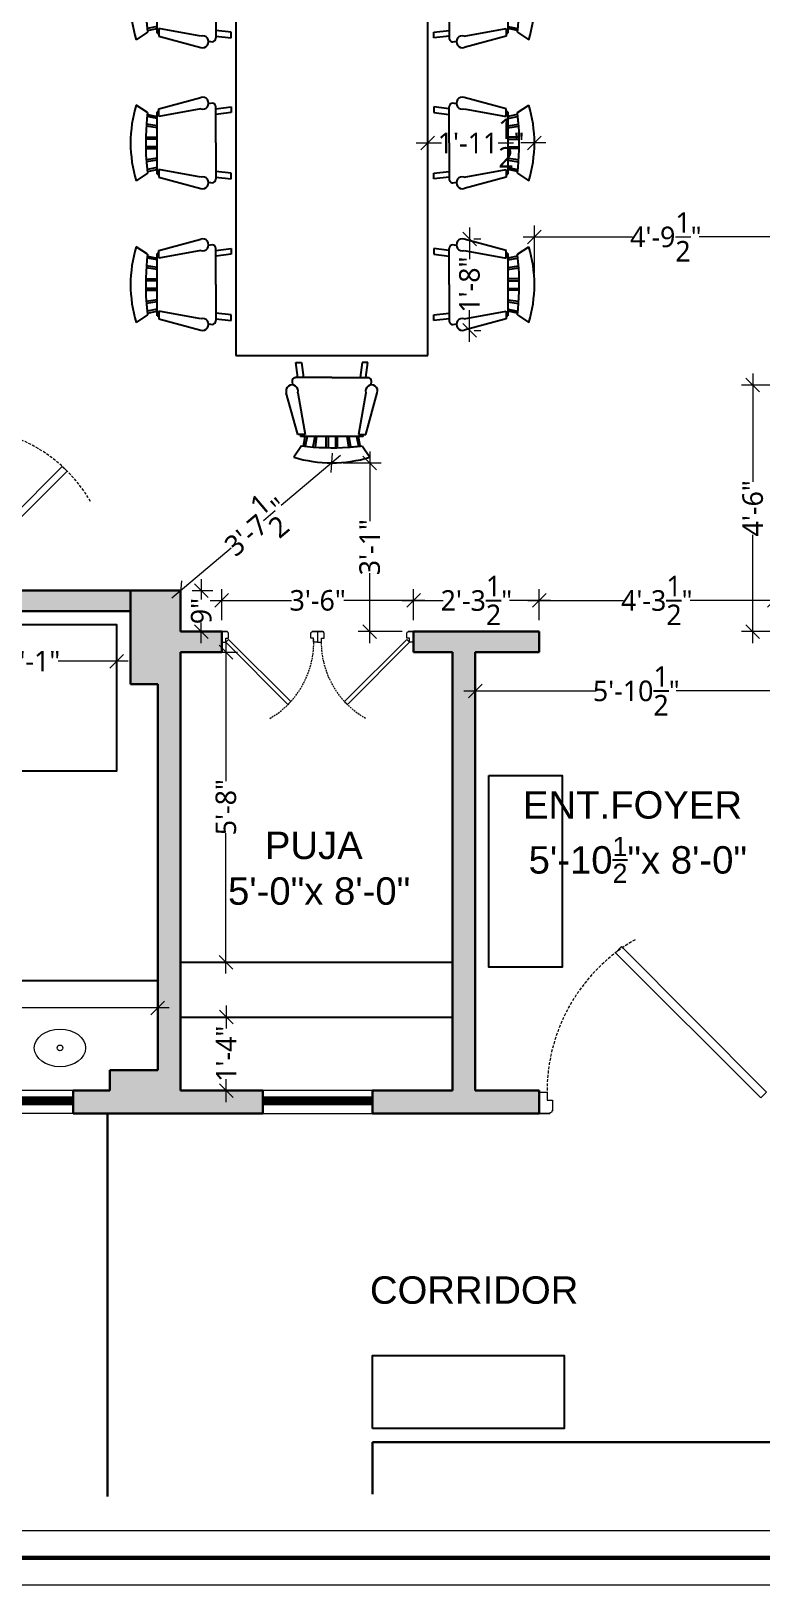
# Model space of a CAD drawing. Header units: inches. Extents: x -179 to 4134, y -2155 to 815.
# Drawn here: x 2597.9 to 2757.6, y -1887.4 to -1547.1 of the extents above; entities that cross this region are included whole.
import ezdxf

# ---------------------------------------------------------------- set-up
doc = ezdxf.new("R2010")
doc.units = ezdxf.units.IN
doc.header["$LTSCALE"] = 5
doc.linetypes.add('HIDDEN', pattern=[0.375, 0.25, -0.125])
for name, color, linetype, lineweight in [('DIM', 5, 'Continuous', 9), ('doors', 24, 'Continuous', 9), ('Furniture-New', 217, 'Continuous', 5), ('text', 7, 'Continuous', 5), ('title', 7, 'Continuous', 5), ('wall', 7, 'Continuous', 30), ('wall hatch', 252, 'Continuous', 5), ('window', 162, 'Continuous', 9)]:
    doc.layers.add(name, color=color, linetype=linetype, lineweight=lineweight)
doc.layers.add('FURNITURE', color=8, linetype='Continuous')
doc.styles.add('irfan', font='trebuc.ttf')
doc.styles.add('KARUN', font='arial.ttf')
doc.dimstyles.new('IRFAN', dxfattribs={"dimtxt": 4.5, "dimasz": 3, "dimexe": 2.5, "dimexo": 2.5, "dimgap": 0.09, "dimtad": 0, "dimdec": 1, "dimzin": 3, "dimdsep": 46, "dimlunit": 4, "dimtxsty": 'irfan', "dimblk": 'OBLIQUE', "dimcen": 2, "dimdle": 2.5, "dimclrd": 251, "dimclre": 251, "dimclrt": 7, "dimadec": 0, "dimazin": 0, "dimtm": 1e-09, "dimtfac": 1, "dimtdec": 1, "dimtofl": 0, "dimtmove": 0, "dimatfit": 3, "dimfxl": 2, "dimtolj": 1, "dimtzin": 0, "dimlwd": 0, "dimlwe": -1, "dimarcsym": 0})

# ---------------------------------------------------------------- blocks, each defined once
blk = doc.blocks.new('_Oblique')
at = {"color": 0, "linetype": 'ByBlock', "lineweight": -2}
blk.add_line((-0.5, -0.5), (0.5, 0.5), dxfattribs=at)
blk = doc.blocks.new('*D370')
at = {"layer": 'Defpoints', "color": 0, "lineweight": 25, "ltscale": 0.25, "transparency": 16777216}
for p in [(2755.86, -1624.63), (2765.6, -1624.63), (2765.6, -1678.63)]:
    blk.add_point(p, dxfattribs=at)
at = {"layer": 'Furniture-New', "color": 251, "lineweight": 0, "ltscale": 0.25, "transparency": 16777216}
for p, q in [((2755.86, -1622.13), (2755.86, -1645.8)), ((2755.86, -1681.13), (2755.86, -1657.46))]:
    blk.add_line(p, q, dxfattribs=at)
at = {"layer": 'Furniture-New', "color": 251, "ltscale": 0.25, "transparency": 16777216}
for p, q in [((2763.1, -1624.63), (2753.36, -1624.63)), ((2763.1, -1678.63), (2753.36, -1678.63))]:
    blk.add_line(p, q, dxfattribs=at)
at = {"layer": 'Furniture-New', "color": 251, "lineweight": 0, "ltscale": 0.25, "transparency": 16777216, "xscale": 3, "yscale": 3, "zscale": 3}
for p, rotation in [((2755.86, -1624.63), 90), ((2755.86, -1678.63), 270)]:
    blk.add_blockref('_Oblique', p, dxfattribs=dict(at, rotation=rotation))
at = {"layer": 'Furniture-New', "color": 7, "lineweight": 25, "ltscale": 0.25, "transparency": 16777216, "insert": (2755.86, -1651.63), "char_height": 4.5, "attachment_point": 5, "rotation": 90, "style": 'irfan'}
blk.add_mtext('\\A1;4\'-6"', dxfattribs=at)
blk = doc.blocks.new('d2')
at = {"layer": 'doors'}
blk.add_lwpolyline([(-25.9, 26.27), (-2.56, 2.94), (-1.5, 4), (-24.84, 27.34), (-25.9, 26.27)], dxfattribs=at)
blk.add_lwpolyline([(-36, 0), (-34, 0), (-36, 0), (-36, 4), (-34.5, 4), (-34.5, 2.5), (-33.5, 2.5), (-33.5, 0.5), (-33.62, 0.5), (-33.62, 0.38, -0.414214), (-33.88, 0.12), (-34, 0.12), (-34, 0)], format="xyb", dxfattribs=at)
blk.add_lwpolyline([(0, 4), (-1.5, 4), (-1.5, 2.5), (-2.5, 2.5), (-2.5, 0.5), (-2.38, 0.5), (-2.38, 0.38, 0.414214), (-2.12, 0.12), (-2, 0.12), (-2, 0), (0, 0), (-2, 0), (0, 0), (0, 4)], format="xyb", close=True, dxfattribs=at)
at = {"layer": 'doors', "color": 144, "linetype": 'HIDDEN', "ltscale": 0.5}
blk.add_arc((-1.5, 4), 33.03, 120, 182.6026, dxfattribs=at)
blk = doc.blocks.new('door')
at = {"layer": 'doors', "linetype": 'Continuous'}
blk.add_line((0, 0), (0, 0), dxfattribs=at)
at = {"layer": 'doors', "xscale": -1.166666666666717, "yscale": 1.166666666666717, "zscale": 1.166666666666717, "rotation": 270}
blk.add_blockref('d2', (0, 0), dxfattribs=at)
blk = doc.blocks.new('*D331')
at = {"layer": 'Defpoints', "color": 0, "lineweight": 25, "ltscale": 0.25, "transparency": 16777216}
for p in [(2639.6, -1671.81), (2639.6, -1678.63), (2681.6, -1678.63)]:
    blk.add_point(p, dxfattribs=at)
at = {"layer": 'Furniture-New', "color": 251, "ltscale": 0.25, "transparency": 16777216}
for p, q in [((2639.6, -1676.13), (2639.6, -1669.31)), ((2681.6, -1676.13), (2681.6, -1669.31))]:
    blk.add_line(p, q, dxfattribs=at)
at = {"layer": 'Furniture-New', "color": 251, "lineweight": 0, "ltscale": 0.25, "transparency": 16777216}
for p, q in [((2637.1, -1671.81), (2654.9, -1671.81)), ((2684.1, -1671.81), (2666.3, -1671.81))]:
    blk.add_line(p, q, dxfattribs=at)
at = {"layer": 'Furniture-New', "color": 251, "lineweight": 0, "ltscale": 0.25, "transparency": 16777216, "xscale": 3, "yscale": 3, "zscale": 3, "rotation": 180}
blk.add_blockref('_Oblique', (2639.6, -1671.81), dxfattribs=at)
at = {"layer": 'Furniture-New', "color": 251, "lineweight": 0, "ltscale": 0.25, "transparency": 16777216, "xscale": 3, "yscale": 3, "zscale": 3}
blk.add_blockref('_Oblique', (2681.6, -1671.81), dxfattribs=at)
at = {"layer": 'Furniture-New', "color": 7, "lineweight": 25, "ltscale": 0.25, "transparency": 16777216, "insert": (2660.6, -1671.81), "char_height": 4.5, "attachment_point": 5, "style": 'irfan'}
blk.add_mtext('\\A1;3\'-6"', dxfattribs=at)
blk = doc.blocks.new('*D332')
at = {"layer": 'Defpoints', "color": 0, "lineweight": 25, "ltscale": 0.25, "transparency": 16777216}
for p in [(2760.6, -1671.81), (2709.1, -1678.63), (2760.6, -1678.63)]:
    blk.add_point(p, dxfattribs=at)
at = {"layer": 'Furniture-New', "color": 251, "ltscale": 0.25, "transparency": 16777216}
for p, q in [((2709.1, -1676.13), (2709.1, -1669.31)), ((2760.6, -1676.13), (2760.6, -1669.31))]:
    blk.add_line(p, q, dxfattribs=at)
at = {"layer": 'Furniture-New', "color": 251, "lineweight": 0, "ltscale": 0.25, "transparency": 16777216}
for p, q in [((2706.6, -1671.81), (2727.55, -1671.81)), ((2763.1, -1671.81), (2742.15, -1671.81))]:
    blk.add_line(p, q, dxfattribs=at)
at = {"layer": 'Furniture-New', "color": 251, "lineweight": 0, "ltscale": 0.25, "transparency": 16777216, "xscale": 3, "yscale": 3, "zscale": 3, "rotation": 180}
blk.add_blockref('_Oblique', (2709.1, -1671.81), dxfattribs=at)
at = {"layer": 'Furniture-New', "color": 251, "lineweight": 0, "ltscale": 0.25, "transparency": 16777216, "xscale": 3, "yscale": 3, "zscale": 3}
blk.add_blockref('_Oblique', (2760.6, -1671.81), dxfattribs=at)
at = {"layer": 'Furniture-New', "color": 7, "lineweight": 25, "ltscale": 0.25, "transparency": 16777216, "insert": (2734.85, -1671.81), "char_height": 4.5, "attachment_point": 5, "style": 'irfan'}
blk.add_mtext('\\A1;4\'-3{\\H1x;\\S1/2;}"', dxfattribs=at)
blk = doc.blocks.new('*D333')
at = {"layer": 'Defpoints', "color": 0, "lineweight": 25, "ltscale": 0.25, "transparency": 16777216}
for p in [(2630.6, -1669.63), (2630.6, -1678.63), (2635.12, -1678.63)]:
    blk.add_point(p, dxfattribs=at)
at = {"layer": 'Furniture-New', "color": 251, "lineweight": 0, "ltscale": 0.25, "transparency": 16777216}
for p, q in [((2635.12, -1667.13), (2635.12, -1671.63)), ((2635.12, -1681.13), (2635.12, -1676.62))]:
    blk.add_line(p, q, dxfattribs=at)
at = {"layer": 'Furniture-New', "color": 251, "ltscale": 0.25, "transparency": 16777216}
for p, q in [((2633.1, -1669.63), (2637.62, -1669.63)), ((2633.1, -1678.63), (2637.62, -1678.63))]:
    blk.add_line(p, q, dxfattribs=at)
at = {"layer": 'Furniture-New', "color": 251, "lineweight": 0, "ltscale": 0.25, "transparency": 16777216, "xscale": 3, "yscale": 3, "zscale": 3}
for p, rotation in [((2635.12, -1669.63), 90), ((2635.12, -1678.63), 270)]:
    blk.add_blockref('_Oblique', p, dxfattribs=dict(at, rotation=rotation))
at = {"layer": 'Furniture-New', "color": 7, "lineweight": 25, "ltscale": 0.25, "transparency": 16777216, "insert": (2635.12, -1674.13), "char_height": 4.5, "attachment_point": 5, "rotation": 90, "style": 'irfan'}
blk.add_mtext('\\A1;9"', dxfattribs=at)
blk = doc.blocks.new('Chair - Rocking')
at = {"linetype": 'Continuous'}
for p, q in [((-8, -4.5), (-10, -1.5)), ((-1.5, -4.05012), (-1.5, -7)), ((-1, -7), (-1, -4.05012)), ((1, -7), (1, -4.04655)), ((1.5, -4.05012), (1.5, -7)), ((8, -4.5), (10, -1.5)), ((-9, -7.5), (-12, -18.49999)), ((-7, -7.5), (-9, -7.5)), ((-9, -18.49999), (-7, -7.5)), ((-8.23428, -6.99939), (-8.3093, -7.47958)), ((-8.23041, -7), (8.23915, -7)), ((-7.5, -4.5), (-7, -7)), ((-6.5, -7), (-7.02225, -4.43)), ((-4.5, -7), (-4.96674, -4.19951)), ((-4, -7), (-4.40532, -4.16272)), ((4, -7), (4.40187, -4.18694)), ((4.5, -7), (4.96761, -4.19437)), ((6.5, -7), (7, -4.4057)), ((7.5, -4.5), (7, -7)), ((7, -7.5), (9, -7.5)), ((9, -18.49999), (7, -7.5)), ((8.31071, -7.48854), (8.23449, -7.00073)), ((9, -7.5), (12, -18.49999)), ((-10.36644, -20.64523), (-10.5, -21.49999)), ((-9, -22.49999), (-9.5, -26.49999)), ((0, -22.49999), (-9.5, -22.49999)), ((-8, -26.49999), (-7.5, -22.49999)), ((0, -22.49999), (9.5, -22.49999)), ((8, -26.49999), (7.5, -22.49999)), ((9, -22.49999), (9.5, -26.49999)), ((10.5, -21.49999), (10.3575, -20.58798)), ((-9.5, -26.49999), (-8, -26.49999)), ((9.5, -26.49999), (8, -26.49999))]:
    blk.add_line(p, q, dxfattribs=at)
for centre, radius, start, end in [((0, -34.08333), 34.08333, 72.93847, 107.0615), ((0, -68.25004), 64.25, 82.84733, 93.92211), ((0, -68.25004), 64.25, 93.92211, 97.15267), ((-10.5, -18.99999), 1.58114, 161.5651, 18.43495), ((10.5, -18.99999), 1.58114, 161.5651, 18.43495), ((-9.5, -21.49999), 1, 180, 270), ((9.5, -21.49999), 1, 270, 0)]:
    blk.add_arc(centre, radius, start, end, dxfattribs=at)
blk = doc.blocks.new('*D348')
at = {"layer": 'Defpoints', "color": 0, "ltscale": 0.25, "transparency": 16777216}
for p in [(2663.7, -1641.68), (2630.6, -1669.63), (2630.6, -1669.63)]:
    blk.add_point(p, dxfattribs=at)
at = {"layer": 'DIM', "color": 251, "lineweight": 0, "ltscale": 0.25, "transparency": 16777216}
for p, q in [((2665.62, -1640.07), (2652.63, -1651.03)), ((2628.69, -1671.24), (2641.67, -1660.28))]:
    blk.add_line(p, q, dxfattribs=at)
at = {"layer": 'DIM', "color": 251, "lineweight": 0, "ltscale": 0.25, "transparency": 16777216, "xscale": 3, "yscale": 3, "zscale": 3}
for p, rotation in [((2663.7, -1641.68), 40.17354956865477), ((2630.6, -1669.63), 220.1735495686547)]:
    blk.add_blockref('_Oblique', p, dxfattribs=dict(at, rotation=rotation))
at = {"layer": 'DIM', "color": 7, "ltscale": 0.25, "transparency": 16777216, "insert": (2647.15, -1655.65), "char_height": 4.5, "attachment_point": 5, "rotation": 40.1735, "style": 'irfan'}
blk.add_mtext('\\A1;3\'-7{\\H1x;\\S1/2;}"', dxfattribs=at)
blk = doc.blocks.new('*D301')
at = {"layer": 'Defpoints', "color": 0, "lineweight": 25, "ltscale": 0.25, "transparency": 16777216}
for p in [(2709.1, -1671.81), (2709.1, -1671.81), (2681.6, -1678.63)]:
    blk.add_point(p, dxfattribs=at)
at = {"layer": 'Furniture-New', "color": 251, "ltscale": 0.25, "transparency": 16777216}
blk.add_line((2681.6, -1676.13), (2681.6, -1669.31), dxfattribs=at)
at = {"layer": 'Furniture-New', "color": 251, "lineweight": 0, "ltscale": 0.25, "transparency": 16777216}
for p, q in [((2679.1, -1671.81), (2688.1, -1671.81)), ((2711.6, -1671.81), (2702.6, -1671.81))]:
    blk.add_line(p, q, dxfattribs=at)
at = {"layer": 'Furniture-New', "color": 251, "lineweight": 0, "ltscale": 0.25, "transparency": 16777216, "xscale": 3, "yscale": 3, "zscale": 3, "rotation": 180}
blk.add_blockref('_Oblique', (2681.6, -1671.81), dxfattribs=at)
at = {"layer": 'Furniture-New', "color": 251, "lineweight": 0, "ltscale": 0.25, "transparency": 16777216, "xscale": 3, "yscale": 3, "zscale": 3}
blk.add_blockref('_Oblique', (2709.1, -1671.81), dxfattribs=at)
at = {"layer": 'Furniture-New', "color": 7, "lineweight": 25, "ltscale": 0.25, "transparency": 16777216, "insert": (2695.35, -1671.81), "char_height": 4.5, "attachment_point": 5, "style": 'irfan'}
blk.add_mtext('\\A1;2\'-3{\\H1x;\\S1/2;}"', dxfattribs=at)
blk = doc.blocks.new('*D306')
at = {"layer": 'Defpoints', "color": 0, "ltscale": 0.25, "transparency": 16777216}
for p in [(2481.6, -1755.13), (2625.6, -1755.13), (2625.6, -1761.03)]:
    blk.add_point(p, dxfattribs=at)
at = {"layer": 'DIM', "color": 251, "ltscale": 0.25, "transparency": 16777216}
for p, q in [((2481.6, -1757.63), (2481.6, -1763.53)), ((2625.6, -1757.63), (2625.6, -1763.53))]:
    blk.add_line(p, q, dxfattribs=at)
at = {"layer": 'DIM', "color": 251, "lineweight": 0, "ltscale": 0.25, "transparency": 16777216}
for p, q in [((2479.1, -1761.03), (2546.41, -1761.03)), ((2628.1, -1761.03), (2560.79, -1761.03))]:
    blk.add_line(p, q, dxfattribs=at)
at = {"layer": 'DIM', "color": 251, "lineweight": 0, "ltscale": 0.25, "transparency": 16777216, "xscale": 3, "yscale": 3, "zscale": 3, "rotation": 180}
blk.add_blockref('_Oblique', (2481.6, -1761.03), dxfattribs=at)
at = {"layer": 'DIM', "color": 251, "lineweight": 0, "ltscale": 0.25, "transparency": 16777216, "xscale": 3, "yscale": 3, "zscale": 3}
blk.add_blockref('_Oblique', (2625.6, -1761.03), dxfattribs=at)
at = {"layer": 'DIM', "color": 7, "ltscale": 0.25, "transparency": 16777216, "insert": (2553.6, -1761.03), "char_height": 4.5, "attachment_point": 5, "style": 'irfan'}
blk.add_mtext('\\A1;12\'-0"', dxfattribs=at)
blk = doc.blocks.new('*D311')
at = {"layer": 'Defpoints', "color": 0, "ltscale": 0.25, "transparency": 16777216}
for p in [(2765.6, -1592.19), (2708.06, -1602.65), (2765.6, -1624.63)]:
    blk.add_point(p, dxfattribs=at)
at = {"layer": 'DIM', "color": 251, "lineweight": 0, "ltscale": 0.25, "transparency": 16777216}
for p, q in [((2705.56, -1592.19), (2729.53, -1592.19)), ((2768.1, -1592.19), (2744.13, -1592.19))]:
    blk.add_line(p, q, dxfattribs=at)
at = {"layer": 'DIM', "color": 251, "ltscale": 0.25, "transparency": 16777216}
for p, q in [((2708.06, -1600.15), (2708.06, -1589.69)), ((2765.6, -1622.13), (2765.6, -1589.69))]:
    blk.add_line(p, q, dxfattribs=at)
at = {"layer": 'DIM', "color": 251, "lineweight": 0, "ltscale": 0.25, "transparency": 16777216, "xscale": 3, "yscale": 3, "zscale": 3, "rotation": 180}
blk.add_blockref('_Oblique', (2708.06, -1592.19), dxfattribs=at)
at = {"layer": 'DIM', "color": 251, "lineweight": 0, "ltscale": 0.25, "transparency": 16777216, "xscale": 3, "yscale": 3, "zscale": 3}
blk.add_blockref('_Oblique', (2765.6, -1592.19), dxfattribs=at)
at = {"layer": 'DIM', "color": 7, "ltscale": 0.25, "transparency": 16777216, "insert": (2736.83, -1592.19), "char_height": 4.5, "attachment_point": 5, "style": 'irfan'}
blk.add_mtext('\\A1;4\'-9{\\H1x;\\S1/2;}"', dxfattribs=at)
blk = doc.blocks.new('*D312')
at = {"color": 251, "ltscale": 0.25, "transparency": 16777216}
for p, q in [((2695.1, -1685.63), (2695.1, -1694.1)), ((2765.6, -1685.63), (2765.6, -1694.1))]:
    blk.add_line(p, q, dxfattribs=at)
at = {"color": 251, "lineweight": 0, "ltscale": 0.25, "transparency": 16777216}
for p, q in [((2692.6, -1691.6), (2721.58, -1691.6)), ((2768.1, -1691.6), (2739.12, -1691.6))]:
    blk.add_line(p, q, dxfattribs=at)
at = {"layer": 'Defpoints', "color": 0, "ltscale": 0.25, "transparency": 16777216}
for p in [(2695.1, -1683.13), (2765.6, -1683.13), (2765.6, -1691.6)]:
    blk.add_point(p, dxfattribs=at)
at = {"color": 251, "lineweight": 0, "ltscale": 0.25, "transparency": 16777216, "xscale": 3, "yscale": 3, "zscale": 3, "rotation": 180}
blk.add_blockref('_Oblique', (2695.1, -1691.6), dxfattribs=at)
at = {"color": 251, "lineweight": 0, "ltscale": 0.25, "transparency": 16777216, "xscale": 3, "yscale": 3, "zscale": 3}
blk.add_blockref('_Oblique', (2765.6, -1691.6), dxfattribs=at)
at = {"color": 7, "ltscale": 0.25, "transparency": 16777216, "insert": (2730.35, -1691.6), "char_height": 4.5, "attachment_point": 5, "style": 'irfan'}
blk.add_mtext('\\A1;5\'-10{\\H1x;\\S1/2;}"', dxfattribs=at)
blk = doc.blocks.new('*D313')
at = {"layer": 'Defpoints', "color": 0, "ltscale": 0.25, "transparency": 16777216}
for p in [(2663.7, -1641.68), (2672, -1678.63), (2681.6, -1678.63)]:
    blk.add_point(p, dxfattribs=at)
at = {"layer": 'DIM', "color": 251, "lineweight": 0, "ltscale": 0.25, "transparency": 16777216}
for p, q in [((2672, -1639.18), (2672, -1654.45)), ((2672, -1681.13), (2672, -1665.86))]:
    blk.add_line(p, q, dxfattribs=at)
at = {"layer": 'DIM', "color": 251, "ltscale": 0.25, "transparency": 16777216}
for p, q in [((2666.2, -1641.68), (2674.5, -1641.68)), ((2679.1, -1678.63), (2669.5, -1678.63))]:
    blk.add_line(p, q, dxfattribs=at)
at = {"layer": 'DIM', "color": 251, "lineweight": 0, "ltscale": 0.25, "transparency": 16777216, "xscale": 3, "yscale": 3, "zscale": 3}
for p, rotation in [((2672, -1641.68), 90), ((2672, -1678.63), 270)]:
    blk.add_blockref('_Oblique', p, dxfattribs=dict(at, rotation=rotation))
at = {"layer": 'DIM', "color": 7, "ltscale": 0.25, "transparency": 16777216, "insert": (2672, -1660.15), "char_height": 4.5, "attachment_point": 5, "rotation": 90, "style": 'irfan'}
blk.add_mtext('\\A1;3\'-1"', dxfattribs=at)
blk = doc.blocks.new('*D314')
at = {"layer": 'Defpoints', "color": 0, "ltscale": 0.25, "transparency": 16777216}
for p in [(2692.29, -1592.63), (2693.85, -1592.63), (2692.39, -1612.68)]:
    blk.add_point(p, dxfattribs=at)
at = {"layer": 'DIM', "color": 251, "lineweight": 0, "ltscale": 0.25, "transparency": 16777216}
for p, q in [((2693.85, -1590.13), (2693.85, -1597.09)), ((2693.85, -1615.18), (2693.85, -1608.22))]:
    blk.add_line(p, q, dxfattribs=at)
at = {"layer": 'DIM', "color": 251, "ltscale": 0.25, "transparency": 16777216}
for p, q in [((2694.79, -1592.63), (2696.35, -1592.63)), ((2694.89, -1612.68), (2696.35, -1612.68))]:
    blk.add_line(p, q, dxfattribs=at)
at = {"layer": 'DIM', "color": 251, "lineweight": 0, "ltscale": 0.25, "transparency": 16777216, "xscale": 3, "yscale": 3, "zscale": 3}
for p, rotation in [((2693.85, -1592.63), 90), ((2693.85, -1612.68), 270)]:
    blk.add_blockref('_Oblique', p, dxfattribs=dict(at, rotation=rotation))
at = {"layer": 'DIM', "color": 7, "ltscale": 0.25, "transparency": 16777216, "insert": (2693.85, -1602.65), "char_height": 4.5, "attachment_point": 5, "rotation": 90, "style": 'irfan'}
blk.add_mtext('\\A1;1\'-8"', dxfattribs=at)
blk = doc.blocks.new('*D315')
at = {"layer": 'Defpoints', "color": 0, "ltscale": 0.25, "transparency": 16777216}
for p in [(2684.7, -1570.13), (2708.06, -1571.63), (2708.06, -1571.63)]:
    blk.add_point(p, dxfattribs=at)
at = {"layer": 'DIM', "color": 251, "lineweight": 0, "ltscale": 0.25, "transparency": 16777216}
for p, q in [((2682.2, -1571.63), (2687.72, -1571.63)), ((2710.56, -1571.63), (2705.05, -1571.63))]:
    blk.add_line(p, q, dxfattribs=at)
at = {"layer": 'DIM', "color": 251, "ltscale": 0.25, "transparency": 16777216}
blk.add_line((2684.7, -1572.63), (2684.7, -1574.13), dxfattribs=at)
at = {"layer": 'DIM', "color": 251, "lineweight": 0, "ltscale": 0.25, "transparency": 16777216, "xscale": 3, "yscale": 3, "zscale": 3, "rotation": 180}
blk.add_blockref('_Oblique', (2684.7, -1571.63), dxfattribs=at)
at = {"layer": 'DIM', "color": 251, "lineweight": 0, "ltscale": 0.25, "transparency": 16777216, "xscale": 3, "yscale": 3, "zscale": 3}
blk.add_blockref('_Oblique', (2708.06, -1571.63), dxfattribs=at)
at = {"layer": 'DIM', "color": 7, "ltscale": 0.25, "transparency": 16777216, "insert": (2696.38, -1571.63), "char_height": 4.5, "attachment_point": 5, "style": 'irfan'}
blk.add_mtext('\\A1;1\'-11{\\H1x;\\S1/2;}"', dxfattribs=at)
blk = doc.blocks.new('*D386')
at = {"layer": 'Defpoints', "color": 0, "ltscale": 0.25, "transparency": 16777216}
for p in [(2630.6, -1763.02), (2630.6, -1779.13), (2640.58, -1779.13)]:
    blk.add_point(p, dxfattribs=at)
at = {"layer": 'Furniture-New', "color": 251, "lineweight": 0, "ltscale": 0.25, "transparency": 16777216}
for p, q in [((2640.58, -1760.52), (2640.58, -1765.51)), ((2640.58, -1781.63), (2640.58, -1776.64))]:
    blk.add_line(p, q, dxfattribs=at)
at = {"layer": 'Furniture-New', "color": 251, "ltscale": 0.25, "transparency": 16777216}
for p, q in [((2633.1, -1763.02), (2643.08, -1763.02)), ((2633.1, -1779.13), (2643.08, -1779.13))]:
    blk.add_line(p, q, dxfattribs=at)
at = {"layer": 'Furniture-New', "color": 251, "lineweight": 0, "ltscale": 0.25, "transparency": 16777216, "xscale": 3, "yscale": 3, "zscale": 3}
for p, rotation in [((2640.58, -1763.02), 90), ((2640.58, -1779.13), 270)]:
    blk.add_blockref('_Oblique', p, dxfattribs=dict(at, rotation=rotation))
at = {"layer": 'Furniture-New', "color": 7, "ltscale": 0.25, "transparency": 16777216, "insert": (2640.58, -1771.07), "char_height": 4.5, "attachment_point": 5, "rotation": 90, "style": 'irfan'}
blk.add_mtext('\\A1;1\'-4"', dxfattribs=at)
blk = doc.blocks.new('*D387')
at = {"layer": 'Defpoints', "color": 0, "ltscale": 0.25, "transparency": 16777216}
for p in [(2630.6, -1683.13), (2640.52, -1683.13), (2630.6, -1751.02)]:
    blk.add_point(p, dxfattribs=at)
at = {"layer": 'Furniture-New', "color": 251, "lineweight": 0, "ltscale": 0.25, "transparency": 16777216}
for p, q in [((2640.52, -1680.63), (2640.52, -1711.4)), ((2640.52, -1753.52), (2640.52, -1722.74))]:
    blk.add_line(p, q, dxfattribs=at)
at = {"layer": 'Furniture-New', "color": 251, "ltscale": 0.25, "transparency": 16777216}
for p, q in [((2633.1, -1683.13), (2643.02, -1683.13)), ((2633.1, -1751.02), (2643.02, -1751.02))]:
    blk.add_line(p, q, dxfattribs=at)
at = {"layer": 'Furniture-New', "color": 251, "lineweight": 0, "ltscale": 0.25, "transparency": 16777216, "xscale": 3, "yscale": 3, "zscale": 3}
for p, rotation in [((2640.52, -1683.13), 90), ((2640.52, -1751.02), 270)]:
    blk.add_blockref('_Oblique', p, dxfattribs=dict(at, rotation=rotation))
at = {"layer": 'Furniture-New', "color": 7, "ltscale": 0.25, "transparency": 16777216, "insert": (2640.52, -1717.07), "char_height": 4.5, "attachment_point": 5, "rotation": 90, "style": 'irfan'}
blk.add_mtext('\\A1;5\'-8"', dxfattribs=at)
blk = doc.blocks.new('*D407')
at = {"layer": 'Defpoints', "color": 0, "lineweight": 30, "ltscale": 0.25, "transparency": 16777216}
for p in [(2579.6, -1677.13), (2616.6, -1677.13), (2616.6, -1685.12)]:
    blk.add_point(p, dxfattribs=at)
at = {"layer": 'Furniture-New', "color": 251, "ltscale": 0.25, "transparency": 16777216}
for p, q in [((2579.6, -1679.63), (2579.6, -1687.62)), ((2616.6, -1679.63), (2616.6, -1687.62))]:
    blk.add_line(p, q, dxfattribs=at)
at = {"layer": 'Furniture-New', "color": 251, "lineweight": 0, "ltscale": 0.25, "transparency": 16777216}
for p, q in [((2577.1, -1685.12), (2592.4, -1685.12)), ((2619.1, -1685.12), (2603.8, -1685.12))]:
    blk.add_line(p, q, dxfattribs=at)
at = {"layer": 'Furniture-New', "color": 251, "lineweight": 0, "ltscale": 0.25, "transparency": 16777216, "xscale": 3, "yscale": 3, "zscale": 3, "rotation": 180}
blk.add_blockref('_Oblique', (2579.6, -1685.12), dxfattribs=at)
at = {"layer": 'Furniture-New', "color": 251, "lineweight": 0, "ltscale": 0.25, "transparency": 16777216, "xscale": 3, "yscale": 3, "zscale": 3}
blk.add_blockref('_Oblique', (2616.6, -1685.12), dxfattribs=at)
at = {"layer": 'Furniture-New', "color": 7, "lineweight": 30, "ltscale": 0.25, "transparency": 16777216, "insert": (2598.1, -1685.12), "char_height": 4.5, "attachment_point": 5, "style": 'irfan'}
blk.add_mtext('\\A1;3\'-1"', dxfattribs=at)

msp = doc.modelspace()

# ---------------------------------------------------------------- hatches: boundary and pattern name
at = {"layer": 'wall hatch', "ltscale": 0.25}
h = msp.add_hatch(color=256, dxfattribs=at)
h.dxf.hatch_style = 1
h.paths.add_polyline_path([(2583.6, -1669.63), (2583.6, -1674.13), (2619.6, -1674.13), (2619.6, -1669.63)])
h = msp.add_hatch(color=256, dxfattribs=at)
h.dxf.hatch_style = 1
h.paths.add_polyline_path([(2648.6, -1779.13), (2630.6, -1779.13), (2630.6, -1683.13), (2639.6, -1683.13), (2639.6, -1678.63), (2630.6, -1678.63), (2630.6, -1669.63), (2619.6, -1669.63), (2619.6, -1690.13), (2625.6, -1690.13), (2625.6, -1774.63), (2615.1, -1774.63), (2615.1, -1779.13), (2607.1, -1779.13), (2607.1, -1784.13), (2648.6, -1784.13)])
h = msp.add_hatch(color=256, dxfattribs=at)
h.dxf.hatch_style = 1
h.paths.add_polyline_path([(2709.1, -1678.63), (2695.1, -1678.63), (2695.1, -1683.13), (2709.1, -1683.13)], flags=17)
h.paths.add_polyline_path([(2709.1, -1779.13), (2695.1, -1779.13), (2695.1, -1683.13), (2695.1, -1678.63), (2681.6, -1678.63), (2681.6, -1683.13), (2690.1, -1683.13), (2690.1, -1779.13), (2672.6, -1779.13), (2672.6, -1784.13), (2709.1, -1784.13)])

# ---------------------------------------------------------------- linework, layer by layer
at = {"layer": 'doors'}
msp.add_lwpolyline([(2725.84, -1748.93), (2757.61, -1780.7), (2758.85, -1779.47), (2727.11, -1747.59), (2725.84, -1748.93)], dxfattribs=at)
msp.add_lwpolyline([(2709.1, -1784.13), (2711.43, -1784.13), (2709.1, -1784.13), (2709.1, -1779.47), (2710.85, -1779.47), (2710.85, -1781.22), (2712.02, -1781.22), (2712.02, -1783.54), (2711.87, -1783.54), (2711.87, -1783.69, -0.414214), (2711.58, -1783.98), (2711.43, -1783.98), (2711.43, -1784.13)], format="xyb", dxfattribs=at)
at = {"layer": 'doors', "color": 144, "linetype": 'HIDDEN', "ltscale": 0.5}
msp.add_arc((2749.35, -1779.47), 38.54, 120, 182.6026, dxfattribs=at)
at = {"layer": 'FURNITURE', "ltscale": 0.25}
for p, q in [((2642.7, -1522.13), (2642.7, -1618.13)), ((2684.7, -1570.13), (2684.7, -1522.13)), ((2684.7, -1618.13), (2684.7, -1570.13)), ((2642.7, -1618.13), (2684.7, -1618.13))]:
    msp.add_line(p, q, dxfattribs=at)
at = {"layer": 'FURNITURE', "lineweight": 5}
msp.add_circle((2604.19, -1769.79), 0.625, dxfattribs=at)
msp.add_ellipse((2604.19, -1769.79), major_axis=(-5.62, 0), ratio=0.731859, dxfattribs=at)
at = {"layer": 'Furniture-New', "lineweight": -2, "ltscale": 0.25}
for p, q in [((2695.1, -1779.13), (2695.1, -1683.13)), ((2630.6, -1751.02), (2690.1, -1751.02)), ((2630.6, -1763.02), (2690.1, -1763.02))]:
    msp.add_line(p, q, dxfattribs=at)
for points in [[(2579.6, -1709.13), (2616.6, -1709.13), (2616.6, -1677.13), (2579.6, -1677.13), (2579.6, -1709.13)], [(2698.1, -1710.13), (2714.1, -1710.13), (2714.1, -1752.13), (2698.1, -1752.13), (2698.1, -1710.13)], [(2672.6, -1853.13), (2672.6, -1837.13), (2714.6, -1837.13), (2714.6, -1853.13), (2672.6, -1853.13)]]:
    msp.add_lwpolyline(points, dxfattribs=at)
at = {"layer": 'title'}
for points in [[(3176.86, -1887.37), (3176.86, -1269.38), (2302.84, -1269.38), (2302.84, -1887.37)], [(3166.34, -1279.9), (2313.36, -1279.9), (2313.36, -1875.48), (3166.34, -1875.48)]]:
    msp.add_lwpolyline(points, close=True, dxfattribs=at)
at = {"layer": 'title', "color": 7, "linetype": 'Continuous', "const_width": 0.902}
msp.add_lwpolyline([(3170.92, -1275.32), (2308.77, -1275.32), (2308.77, -1881.44), (3170.92, -1881.44)], close=True, dxfattribs=at)
at = {"layer": 'wall', "ltscale": 0.25}
for p, q in [((2619.6, -1669.63), (2583.6, -1669.63)), ((2625.6, -1669.63), (2619.6, -1669.63)), ((2630.6, -1669.63), (2619.6, -1669.63)), ((2619.6, -1690.13), (2619.6, -1669.63)), ((2630.6, -1678.63), (2630.6, -1669.63)), ((2583.6, -1674.13), (2619.6, -1674.13)), ((2639.6, -1678.63), (2630.6, -1678.63)), ((2639.6, -1683.13), (2639.6, -1678.63)), ((2695.1, -1678.63), (2681.6, -1678.63)), ((2681.6, -1683.13), (2681.6, -1678.63)), ((2695.1, -1678.63), (2709.1, -1678.63)), ((2709.1, -1678.63), (2709.1, -1683.13)), ((2639.6, -1683.13), (2630.6, -1683.13)), ((2630.6, -1779.13), (2630.6, -1683.13)), ((2690.1, -1683.13), (2681.6, -1683.13)), ((2690.1, -1779.13), (2690.1, -1683.13)), ((2695.1, -1779.13), (2695.1, -1683.13)), ((2709.1, -1683.13), (2695.1, -1683.13)), ((2625.6, -1690.13), (2619.6, -1690.13)), ((2625.6, -1774.63), (2625.6, -1690.13)), ((2625.6, -1774.63), (2615.1, -1774.63)), ((2615.1, -1779.13), (2615.1, -1774.63)), ((2615.1, -1779.13), (2607.1, -1779.13)), ((2607.1, -1784.13), (2607.1, -1779.13)), ((2648.6, -1779.13), (2630.6, -1779.13)), ((2648.6, -1784.13), (2648.6, -1779.13)), ((2690.1, -1779.13), (2672.6, -1779.13)), ((2672.6, -1784.13), (2672.6, -1779.13)), ((2709.1, -1779.13), (2695.1, -1779.13)), ((2709.1, -1784.13), (2709.1, -1779.13)), ((2648.6, -1784.13), (2607.1, -1784.13)), ((2614.6, -1784.13), (2614.6, -1867.99)), ((2709.1, -1784.13), (2672.6, -1784.13)), ((2770.6, -1856.13), (2672.6, -1856.13)), ((2672.6, -1856.13), (2672.6, -1867.47))]:
    msp.add_line(p, q, dxfattribs=at)
at = {"layer": 'wall', "color": 25, "lineweight": -2, "ltscale": 0.25}
msp.add_line((2625.6, -1755.13), (2481.6, -1755.13), dxfattribs=at)
at = {"layer": 'window', "color": 29, "ltscale": 0.25}
for p, q in [((2607.1, -1779.13), (2547.1, -1779.13)), ((2672.6, -1779.13), (2648.6, -1779.13)), ((2607.1, -1784.13), (2547.1, -1784.13)), ((2648.6, -1784.13), (2672.6, -1784.13))]:
    msp.add_line(p, q, dxfattribs=at)
at = {"layer": 'window', "color": 5, "ltscale": 0.25, "const_width": 2}
for points in [[(2607.1, -1781.38), (2547.1, -1781.38)], [(2648.6, -1781.38), (2672.6, -1781.38)]]:
    msp.add_lwpolyline(points, dxfattribs=at)

# ---------------------------------------------------------------- block references
at = {"layer": 'doors', "linetype": 'ByBlock', "lineweight": 0, "xscale": -0.8333333333332996, "yscale": 0.8333333333332996, "zscale": 0.8333333333332996, "rotation": 180}
msp.add_blockref('door', (2579.16, -1667.63), dxfattribs=at)
at = {"layer": 'doors', "linetype": 'ByBlock', "yscale": 0.5, "zscale": 0.5}
for p, xscale, rotation in [((2639.6, -1678.63), -0.5, 90), ((2681.6, -1678.63), 0.5, 270)]:
    msp.add_blockref('door', p, dxfattribs=dict(at, xscale=xscale, rotation=rotation))
at = {"layer": 'FURNITURE', "xscale": 0.8300351359969377, "yscale": 0.8300351359969377, "zscale": 0.8300351359969377}
for p, rotation in [((2619.64, -1540.75), 90), ((2708.06, -1540.75), 270), ((2619.64, -1571.63), 90), ((2708.06, -1571.63), 270), ((2619.64, -1602.65), 90), ((2708.06, -1602.65), 270), ((2663.7, -1641.68), 180)]:
    msp.add_blockref('Chair - Rocking', p, dxfattribs=dict(at, rotation=rotation))

# ---------------------------------------------------------------- texts
at = {"layer": 'text', "lineweight": 25, "char_height": 6, "width": 73.8995, "attachment_point": 9, "style": 'KARUN'}
for s, insert in [('\\A1;\\pxqc,t10;ENT.FOYER\\P 5\'-10{\\H0.7x;\\S1/2;}"x 8\'-0"', (2766.48, -1733.65)), ('\\A1;\\pxqc,t10;PUJA\\P 5\'-0"x 8\'-0"', (2696.71, -1738.52)), ('\\A1;\\pxqc,t10;CORRIDOR', (2731.81, -1825.89))]:
    msp.add_mtext(s, dxfattribs=dict(at, insert=insert))

# ---------------------------------------------------------------- dimensions: what is measured, and where the dimension line sits
at = {"color": 25, "ltscale": 0.25}
dim = msp.add_linear_dim(base=(2765.6, -1691.6), p1=(2695.1, -1683.13), p2=(2765.6, -1683.13), dimstyle='IRFAN', override={"dimpost": '\\X'}, dxfattribs=at)
dim.commit()
dim.dimension.update_dxf_attribs({"geometry": '*D312', "text_midpoint": (2730.35, -1691.6)})
at = {"layer": 'DIM', "color": 242, "ltscale": 0.25, "true_color": 0xcd2027}
dim = msp.add_linear_dim(base=(2708.06, -1571.63), p1=(2684.7, -1570.13), p2=(2708.06, -1571.63), dimstyle='IRFAN', override={"dimpost": '\\X'}, dxfattribs=at)
dim.commit()
dim.dimension.update_dxf_attribs({"geometry": '*D315', "text_midpoint": (2696.38, -1571.63)})
at = {"layer": 'DIM', "color": 25, "ltscale": 0.25}
dim = msp.add_linear_dim(base=(2765.6, -1592.19), p1=(2708.06, -1602.65), p2=(2765.6, -1624.63), dimstyle='IRFAN', override={"dimpost": '\\X'}, dxfattribs=at)
dim.commit()
dim.dimension.update_dxf_attribs({"geometry": '*D311', "text_midpoint": (2736.83, -1592.19)})
at = {"layer": 'DIM', "color": 242, "ltscale": 0.25, "true_color": 0xcd2027}
dim = msp.add_linear_dim(base=(2693.8491, -1592.6254), p1=(2692.392, -1612.6772), p2=(2692.2866, -1592.6254), angle=90, dimstyle='IRFAN', override={"dimpost": '\\X'}, dxfattribs=at)
dim.commit()
dim.dimension.update_dxf_attribs({"geometry": '*D314', "text_midpoint": (2693.8491, -1602.6513)})
at = {"layer": 'DIM', "ltscale": 0.25}
dim = msp.add_aligned_dim(p1=(2663.7, -1641.68), p2=(2630.6, -1669.63), distance=0, dimstyle='IRFAN', override={"dimpost": '\\X'}, dxfattribs=at)
dim.commit()
dim.dimension.update_dxf_attribs({"geometry": '*D348', "text_midpoint": (2647.15, -1655.65)})
at = {"layer": 'DIM', "color": 25, "ltscale": 0.25}
dim = msp.add_linear_dim(base=(2672.0046, -1678.6277), p1=(2663.7048, -1641.6792), p2=(2681.6012, -1678.6277), angle=90, dimstyle='IRFAN', override={"dimpost": '\\X'}, dxfattribs=at)
dim.commit()
dim.dimension.update_dxf_attribs({"geometry": '*D313', "text_midpoint": (2672.0046, -1660.1535)})
at = {"layer": 'DIM', "ltscale": 0.25}
dim = msp.add_linear_dim(base=(2625.6, -1761.03), p1=(2481.6, -1755.13), p2=(2625.6, -1755.13), dimstyle='IRFAN', override={"dimpost": '\\X'}, dxfattribs=at)
dim.commit()
dim.dimension.update_dxf_attribs({"geometry": '*D306', "text_midpoint": (2553.6, -1761.03)})
at = {"layer": 'Furniture-New', "lineweight": 25, "ltscale": 0.25}
for p1, p2, distance, picture, middle in [((2765.6, -1678.63), (2765.6, -1624.63), 9.74, '*D370', (2755.86, -1651.63)), ((2630.6, -1669.63), (2630.6, -1678.63), 4.52, '*D333', (2635.12, -1674.13))]:
    dim = msp.add_aligned_dim(p1=p1, p2=p2, distance=distance, dimstyle='IRFAN', override={"dimpost": '\\X'}, dxfattribs=at)
    dim.commit()
    dim.dimension.update_dxf_attribs({"geometry": picture, "text_midpoint": middle})
for base, p1, p2, picture, middle in [((2709.1, -1671.81), (2681.6, -1678.63), (2709.1, -1671.81), '*D301', (2695.35, -1671.81)), ((2760.6, -1671.81), (2709.1, -1678.63), (2760.6, -1678.63), '*D332', (2734.85, -1671.81)), ((2639.6, -1671.81), (2681.6, -1678.63), (2639.6, -1678.63), '*D331', (2660.6, -1671.81))]:
    dim = msp.add_linear_dim(base=base, p1=p1, p2=p2, dimstyle='IRFAN', override={"dimpost": '\\X'}, dxfattribs=at)
    dim.commit()
    dim.dimension.update_dxf_attribs({"geometry": picture, "text_midpoint": middle})
at = {"layer": 'Furniture-New', "lineweight": 30, "ltscale": 0.25}
dim = msp.add_linear_dim(base=(2616.6, -1685.12), p1=(2579.6, -1677.13), p2=(2616.6, -1677.13), dimstyle='IRFAN', override={"dimpost": '\\X'}, dxfattribs=at)
dim.commit()
dim.dimension.update_dxf_attribs({"geometry": '*D407', "text_midpoint": (2598.1, -1685.12)})
at = {"layer": 'Furniture-New', "ltscale": 0.25}
for base, p1, p2, picture, middle in [((2640.52, -1683.13), (2630.6, -1751.02), (2630.6, -1683.13), '*D387', (2640.52, -1717.07)), ((2640.58, -1779.13), (2630.6, -1763.02), (2630.6, -1779.13), '*D386', (2640.58, -1771.07))]:
    dim = msp.add_linear_dim(base=base, p1=p1, p2=p2, angle=90, dimstyle='IRFAN', override={"dimpost": '\\X'}, dxfattribs=at)
    dim.commit()
    dim.dimension.update_dxf_attribs({"geometry": picture, "text_midpoint": middle})

doc.saveas('drawing.dxf')
